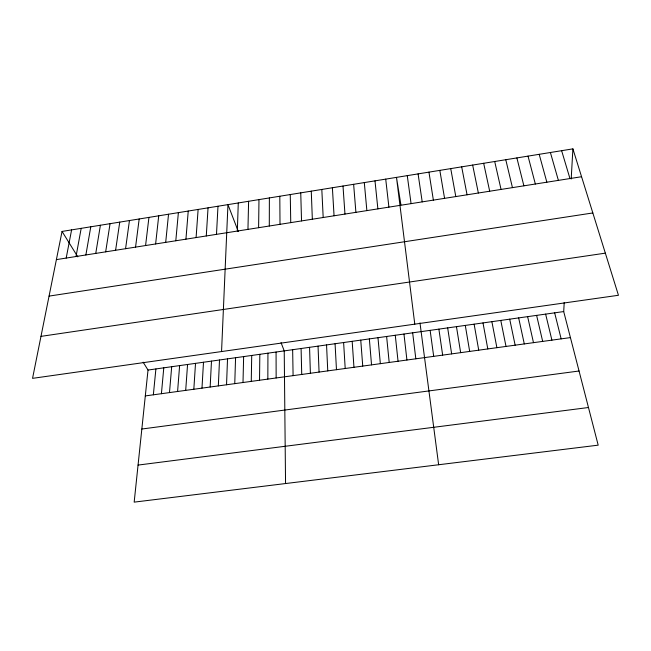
<?xml version="1.0" encoding="UTF-8"?>
<svg xmlns="http://www.w3.org/2000/svg" width="651" height="651" viewBox="0 0 651 651"><rect width="100%" height="100%" fill="white"/><g stroke="black" fill="none" stroke-linecap="round" stroke-linejoin="round"><path stroke-width="0.98" d="M269.294 226.011L269.376 197.928M267.838 379.11L267.935 353.176M259.537 380.241L259.822 354.323M258.61 227.704L258.976 199.605M251.262 381.38L251.717 355.462M243.002 382.511L243.637 356.593M247.95 229.38L248.609 201.281M234.759 383.642L235.572 357.733M237.33 231.056L238.274 202.957M226.54 384.774L227.525 358.864M221.552 351.556L227.956 204.617L238.307 231.528M218.329 385.897L219.501 359.995M210.151 387.019L211.485 361.118M216.49 234.344L217.987 206.229M143.139 362.176L148.021 370.045L134.171 502.133L598.188 445.162L563.709 311.569L564.222 302.438M571.196 179.017L572.896 148.867L62.048 231.439L32.55 378.353L618.45 295.277L572.896 148.867M201.981 388.142L203.494 362.241M206.277 235.963L208.043 207.84M193.827 389.257L195.52 363.364M196.089 237.566L198.124 209.443M185.698 390.372L187.561 364.487M177.585 391.487L179.619 365.602M185.934 239.169L188.237 211.038M169.488 392.594L171.693 366.716M175.803 240.772L178.374 212.633M161.415 393.709L163.783 367.831M153.351 394.807L155.898 368.938M165.696 242.367L168.536 214.228M155.622 243.954L158.722 215.815M145.58 245.541L148.941 217.393M135.554 247.12L139.184 218.972M125.57 248.698L129.451 220.543M115.601 250.269L119.743 222.113M105.665 251.839L110.06 223.675M95.754 253.402L100.409 225.238M85.875 254.964L90.782 226.792M76.021 256.518L81.18 228.346M66.19 258.073L71.602 229.893M56.385 259.619L581.563 176.722M49.061 296.107L592.833 212.95M40.98 336.372L605.34 253.149M148.021 370.045L563.709 311.569M145.311 395.914L570.422 337.6M141.837 429.025L579.048 371.005M138.053 465.083L588.471 407.518M62.048 231.439L77.811 256.852M281.037 342.613L284.227 350.889L285.553 483.547M561.634 150.69L569.959 178.553M550.396 152.505L558.387 180.384M539.191 154.311L546.856 182.207M528.026 156.118L535.35 184.021M516.886 157.916L523.884 185.828M554.652 312.846L561.154 338.87M545.628 314.116L551.91 340.139M505.778 159.715L512.451 187.634M536.611 315.377L542.682 341.401M494.711 161.505L501.05 189.433M527.627 316.646L533.486 342.662M518.66 317.908L524.299 343.923M483.669 163.287L489.69 191.223M509.709 319.169L515.144 345.176M472.659 165.069L478.355 193.013M500.782 320.422L506.006 346.43M491.879 321.675L496.892 347.683M461.681 166.843L467.06 194.795M482.993 322.92L487.802 348.928M450.736 168.609L455.798 196.578M474.131 324.174L478.729 350.173M439.824 170.375L444.568 198.352M465.286 325.41L469.68 351.418M456.465 326.656L460.648 352.655M400.926 204.935L396.483 177.381L414.785 324.157M419.976 322.904L438.644 464.757M428.944 172.133L433.371 200.117M447.668 327.892L451.639 353.892M418.088 173.89L422.206 201.875M438.88 329.129L442.656 355.12M430.124 330.358L433.696 356.357M407.266 175.64L411.074 203.633M412.661 332.816L415.826 358.807M403.962 334.044L406.924 360.027M385.717 179.123L388.907 207.132M395.279 335.265L398.046 361.24M374.992 180.856L377.873 208.873M386.621 336.486L389.192 362.461M364.3 182.581L366.871 210.615M377.979 337.698L380.347 363.673M369.353 338.911L371.534 364.877M353.631 184.306L355.902 212.34M360.752 340.123L362.737 366.09M342.996 186.023L344.965 214.073M352.175 341.327L353.957 367.294M343.614 342.532L345.201 368.49M332.384 187.74L334.061 215.79M335.07 343.736L336.469 369.687M321.814 189.449L323.189 217.507M326.55 344.932L327.754 370.883M318.046 346.129L319.063 372.079M311.268 191.158L312.342 219.216M309.559 347.325L310.389 373.267M300.746 192.859L301.535 220.925M301.096 348.513L301.73 374.455M290.265 194.551L290.753 222.626M292.649 349.701L293.096 375.643M279.808 196.244L280.011 224.318M276.073 352.036L276.146 377.962"/></g></svg>
